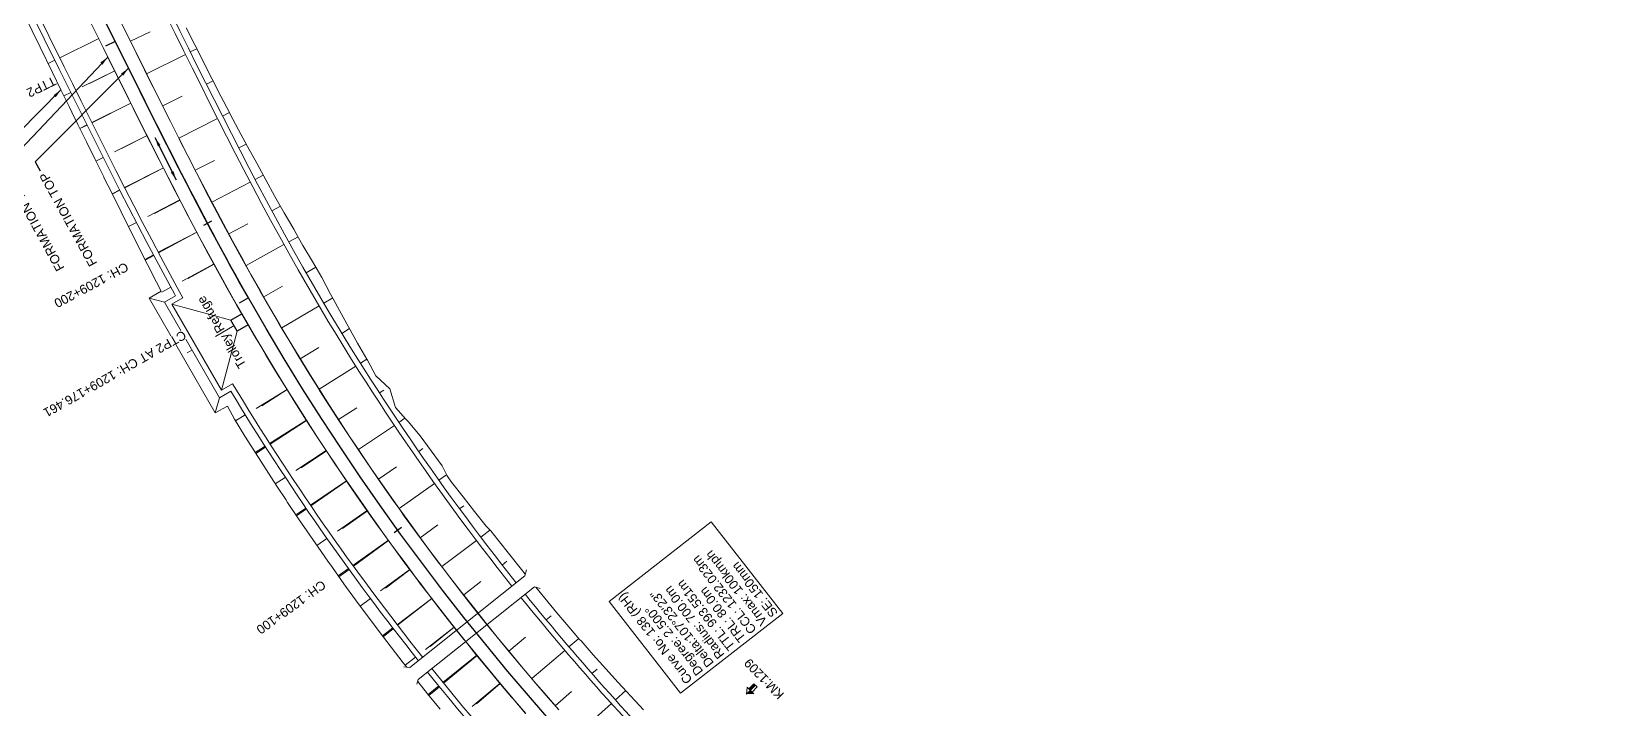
# Model space of a CAD drawing. Header units: metres. Extents: x 628619 to 633107, y 3388321 to 3391067.
# Drawn here: x 629411.7 to 629845.2, y 3389862.8 to 3390050.3 of the extents above; entities that cross this region are included whole.
import ezdxf
from ezdxf.enums import TextEntityAlignment as Align

# ---------------------------------------------------------------- set-up
doc = ezdxf.new("R2010")
doc.units = ezdxf.units.M
doc.header["$MEASUREMENT"] = 0
doc.linetypes.add('CENTER2', pattern=[1.125, 0.75, -0.125, 0.125, -0.125])
for name, color, linetype, lineweight in [('C-ALIG-DG-SPIRAL', 1, 'CENTER2', 70), ('C-ALIG-LABL-DG', 1, 'Continuous', 25), ('C-ALIG-LABL-DG-MARK', 1, 'Continuous', 25), ('Km post', 1, 'Continuous', 13), ('Proposed Curve_Details', 10, 'Continuous', 0), ('PROPOSED DFCC TOE LINE', 239, 'Continuous', 0), ('PROPOSED DFCC TOE SLOPES', 239, 'Continuous', 0), ('PROPOSED DFCC TRACK', 1, 'Continuous', 0), ('PROPOSED FORMATION LINE - PLAN', 187, 'Continuous', 0)]:
    doc.layers.add(name, color=color, linetype=linetype, lineweight=lineweight)
doc.layers.add('Trolley Refuse', color=10, linetype='Continuous')
doc.styles.add('Arial', font='arial.ttf')
doc.styles.get("Standard").update_dxf_attribs({"font": 'arial.ttf'})
doc.styles.add('Style-Arial', font='arial.ttf')
doc.dimstyles.new('ISO-25', dxfattribs={"dimtxt": 2.5, "dimasz": 2.5, "dimexe": 1.25, "dimexo": 0.625, "dimtad": 1, "dimtxsty": 'Standard', "dimcen": 2.5, "dimadec": 0, "dimazin": 0, "dimtfac": 1, "dimtmove": 0, "dimatfit": 3, "dimfxl": 1, "dimarcsym": 0})

# ---------------------------------------------------------------- blocks, each defined once
blk = doc.blocks.new('Tick Hor')
blk.add_lwpolyline([(-0.5, 0), (0.5, 0)])
blk = doc.blocks.new('KM Post')
at = {"layer": 'Km post', "lineweight": 13}
h = blk.add_hatch(color=256, dxfattribs=at)
h.paths.add_polyline_path([(0, -8.9), (1.6, -8.9), (1.6, -3.8), (0, -3.8)])
h.paths.add_polyline_path([(0, -3.8), (0, 0), (-3.4, -3.8)])
for p, q in [((0, -8.9), (0, 0)), ((3.1, -3.8), (0, 0)), ((3.1, -3.8), (-3.4, -3.8))]:
    blk.add_line(p, q, dxfattribs=at)
blk.add_lwpolyline([(1.6, -3.8), (1.6, -8.9), (-1.6, -8.9), (-1.6, -3.8)], dxfattribs=at)

msp = doc.modelspace()

# ---------------------------------------------------------------- linework, layer by layer
at = {"layer": 'C-ALIG-DG-SPIRAL', "color": 1, "linetype": 'Continuous', "lineweight": 30, "flags": 128}
for points in [[(630534.5653, 3389789.6536, -0.47078903), (629471.8222, 3389976.5204), (629469.2046, 3389981.1673), (629466.6202, 3389985.8326), (629464.0667, 3389990.5149), (629461.5419, 3389995.2127), (629459.0435, 3389999.9246), (629456.5692, 3390004.6493), (629454.1165, 3390009.3852), (629451.6833, 3390014.1311), (629449.267, 3390018.8856), (629446.8653, 3390023.6476), (629444.4757, 3390028.4156), (629442.0959, 3390033.1886), (629439.7234, 3390037.9651), (629437.3558, 3390042.7441), (629434.9906, 3390047.5244), (629186.4174, 3390550.016)], [(630534.5699, 3389789.6485, -0.47078547), (629471.8222, 3389976.5204)]]:
    msp.add_lwpolyline(points, format="xyb", dxfattribs=at)
msp.add_lwpolyline([(629471.8222, 3389976.5204), (629470.5514, 3389978.7665), (629469.2885, 3389981.017), (629468.0335, 3389983.2719), (629466.786, 3389985.531), (629465.5457, 3389987.7941), (629464.3124, 3389990.0609), (629463.0859, 3389992.3315), (629461.8658, 3389994.6055), (629460.652, 3389996.8829), (629459.4442, 3389999.1634), (629458.242, 3390001.4469), (629457.0453, 3390003.7333), (629455.8538, 3390006.0224), (629454.6671, 3390008.3141), (629453.4851, 3390010.6081), (629452.3074, 3390012.9044), (629451.1339, 3390015.2027), (629449.9642, 3390017.5031), (629448.798, 3390019.8052), (629447.6351, 3390022.109), (629446.4753, 3390024.4143), (629445.3182, 3390026.721), (629444.1635, 3390029.0289), (629443.0111, 3390031.3379), (629441.8605, 3390033.6479), (629440.7117, 3390035.9587), (629439.5641, 3390038.2702), (629438.4177, 3390040.5822), (629437.2722, 3390042.8947), (629436.1271, 3390045.2074), (629434.9824, 3390047.5202)], dxfattribs=at)
at = {"layer": 'C-ALIG-LABL-DG-MARK', "color": 1, "linetype": 'Continuous', "lineweight": 25}
for p, q in [((629434.9824, 3390047.5202), (629432.2937, 3390046.1895)), ((629471.8222, 3389976.5204), (629469.2139, 3389975.0383))]:
    msp.add_line(p, q, dxfattribs=at)
at = {"layer": 'Proposed Curve_Details'}
msp.add_lwpolyline([(629619.6611, 3389889.1733), (629591.4193, 3389867.1182), (629571.6014, 3389892.4952), (629599.8432, 3389914.5503)], close=True, dxfattribs=at)
at = {"layer": 'PROPOSED DFCC TOE LINE', "lineweight": 0, "flags": 128}
for points in [[(629520.0379, 3389877.0045, -0.03223318), (629467.4456, 3389952.7266), (629464.3428, 3389950.9366), (629450.6013, 3389974.7572), (629453.7022, 3389976.5461), (629452.7739, 3389978.222), (629450.1722, 3389982.9926), (629447.6036, 3389987.772), (629445.0655, 3389992.5587), (629442.5557, 3389997.3511), (629440.0715, 3390002.1479), (629437.6106, 3390006.9476), (629435.1706, 3390011.7489), (629432.7489, 3390016.5505), (629430.3431, 3390021.351), (629427.9507, 3390026.1492), (629425.5692, 3390030.9438), (629423.198, 3390035.73), (629420.8292, 3390040.5175), (629285.1358, 3390314.8222)], [(629518.866, 3389876.0683, -0.03172122), (629466.9221, 3389950.6928), (629463.793, 3389948.8878), (629448.5524, 3389975.307), (629451.6758, 3389977.1087), (629451.4593, 3389977.4995), (629448.8531, 3389982.2785), (629446.2803, 3389987.0656), (629443.7385, 3389991.8594), (629441.2253, 3389996.6582), (629438.7381, 3390001.4608), (629436.2746, 3390006.2656), (629433.8323, 3390011.0714), (629431.4087, 3390015.8767), (629429.0014, 3390020.6803), (629426.6078, 3390025.4809), (629424.2254, 3390030.2772), (629421.8539, 3390035.0641), (629419.4848, 3390039.8523), (629289.3887, 3390302.8419)], [(629544.7272, 3389896.7277, -0.03867202), (629485.5738, 3389984.3008), (629482.9984, 3389988.8728), (629480.4666, 3389993.4432), (629477.9613, 3389998.0372), (629475.4803, 3390002.6534), (629473.0215, 3390007.2906), (629470.5827, 3390011.9474), (629468.1616, 3390016.6225), (629465.7559, 3390021.3145), (629463.3633, 3390026.0224), (629460.9816, 3390030.7447), (629458.6083, 3390035.4803), (629456.2411, 3390040.2279), (629453.8776, 3390044.9864), (629451.5135, 3390049.7582), (629449.1519, 3390054.5312), (629403.3151, 3390147.1905)], [(629545.8992, 3389897.6639, -0.03866952), (629486.8794, 3389985.0394), (629484.3079, 3389989.6043), (629481.7811, 3389994.1657), (629479.2804, 3389998.7513), (629476.8035, 3390003.3598), (629474.3485, 3390007.9899), (629471.9131, 3390012.6403), (629469.495, 3390017.3095), (629467.0919, 3390021.9965), (629464.7016, 3390026.6999), (629462.3218, 3390031.4185), (629459.95, 3390036.151), (629457.584, 3390040.8962), (629455.2213, 3390045.653), (629452.8576, 3390050.4241), (629450.4963, 3390055.1964), (629408.2164, 3390140.6654)], [(630340.4492, 3389689.4801, -0.29163), (629616.4571, 3389819.4965), (629618.7764, 3389821.9275), (629598.8795, 3389840.9107), (629596.6248, 3389838.5475, -0.02704754), (629547.2246, 3389893.6031, -0.02704754)], [(630341.9349, 3389691.716, -0.29190762), (629618.5964, 3389819.5659), (629620.8972, 3389821.9774), (629598.8297, 3389843.0315), (629596.6008, 3389840.6953, -0.02648302), (629548.3966, 3389894.5394, -0.02648302)], [(629828.9652, 3389650.5695, -0.0258622), (629760.9537, 3389680.1209), (629759.3231, 3389676.9772), (629732.2484, 3389691.0204), (629733.9407, 3389694.2829, -0.09770512), (629521.3633, 3389872.9437)], [(629840.3728, 3389648.0011, -0.03042695), (629760.302, 3389682.1222), (629758.6822, 3389678.9993), (629734.2706, 3389691.6613), (629735.946, 3389694.8914, -0.09821902), (629522.5353, 3389873.8799)]]:
    msp.add_lwpolyline(points, format="xyb", dxfattribs=at)
for points in [[(629515.6058, 3389874.2762), (629514.6381, 3389875.5172), (629511.2908, 3389879.8426), (629507.9577, 3389884.1788), (629505.8372, 3389886.9857), (629504.6757, 3389888.5536), (629501.4471, 3389892.9678), (629498.2459, 3389897.4013), (629495.0595, 3389901.8449), (629493.7641, 3389903.6706), (629491.9074, 3389906.3127), (629488.7904, 3389910.8048), (629485.7129, 3389915.3238), (629482.6745, 3389919.8689), (629482.1408, 3389920.6668), (629479.6494, 3389924.4225), (629476.7079, 3389929.0307), (629473.7423, 3389933.6226), (629471.0175, 3389937.9902), (629470.85, 3389938.261), (629468.0041, 3389942.9276), (629465.9943, 3389946.5891), (629462.6601, 3389944.6657), (629444.3303, 3389976.4399), (629447.7098, 3389978.3894), (629446.344, 3389980.9219), (629443.8806, 3389985.7865), (629441.4266, 3389990.6429), (629440.8962, 3389991.701), (629439.002, 3389995.5023), (629436.6095, 3390000.3658), (629434.1805, 3390005.1986), (629431.8507, 3390009.8752), (629431.7735, 3390010.0309), (629429.383, 3390014.8601), (629427.0145, 3390019.689), (629424.6554, 3390024.5112), (629422.9602, 3390027.9645), (629422.2951, 3390029.3216), (629419.9533, 3390034.13), (629417.6299, 3390038.9364), (629414.2123, 3390045.9793), (629405.4392, 3390063.9527)], [(629454.6153, 3390051.2876), (629457.0111, 3390046.5391), (629457.6873, 3390045.2009), (629459.4074, 3390041.8019), (629461.8007, 3390037.0743), (629464.1931, 3390032.3575), (629466.6372, 3390027.678), (629466.7167, 3390027.5277), (629469.1106, 3390023.0251), (629471.5977, 3390018.3912), (629474.1002, 3390013.7774), (629476.0609, 3390010.1786), (629476.6103, 3390009.1799), (629479.1609, 3390004.6163), (629481.7462, 3390000.0844), (629484.3428, 3389995.5718), (629485.7028, 3389993.1632), (629486.9159, 3389991.0592), (629489.5299, 3389986.5824), (629492.1278, 3389982.1288), (629494.569, 3389977.5833), (629495.2884, 3389976.2589), (629497.0446, 3389973.0549), (629499.5345, 3389968.5316), (629502.0289, 3389964.0071), (629504.6085, 3389959.5315), (629504.7598, 3389959.2714), (629507.0775, 3389954.9815), (629510.9682, 3389951.3508), (629512.503, 3389946.1829), (629515.3568, 3389942.9673), (629516.0079, 3389942.3128), (629519.2971, 3389938.3087), (629522.364, 3389934.1584), (629525.4226, 3389930.005), (629526.7996, 3389927.2464), (629528.0306, 3389925.5297), (629531.2516, 3389921.4926), (629534.3764, 3389917.3884), (629537.5785, 3389913.3437), (629538.8819, 3389912.0231), (629540.9493, 3389909.4303), (629544.1096, 3389905.3592), (629547.3514, 3389901.3522), (629548.4141, 3389900.0459)], [(629551.3333, 3389896.4553), (629553.8512, 3389893.3544), (629557.1278, 3389889.3777), (629560.4571, 3389885.4452), (629563.4669, 3389881.9914), (629563.8428, 3389881.5612), (629567.2488, 3389877.6958), (629570.6832, 3389873.8563), (629574.1492, 3389870.0459), (629576.4343, 3389867.562), (629577.6318, 3389866.2515), (629581.1247, 3389862.4671)], [(629524.859, 3389862.6793), (629521.3997, 3389866.9169), (629518.663, 3389870.3661)]]:
    msp.add_lwpolyline(points, dxfattribs=at)
at = {"layer": 'PROPOSED DFCC TOE SLOPES', "flags": 128}
for points in [[(629430.3944, 3390048.358), (629419.5937, 3390043.0151)], [(629430.3947, 3390048.3575), (629419.5948, 3390043.0129)], [(629439.214, 3390047.5571), (629444.5925, 3390050.2194)], [(629443.6501, 3390038.6005), (629454.3981, 3390043.9385)], [(629455.7415, 3390044.6057), (629457.5374, 3390045.4976)], [(629418.2492, 3390042.35), (629416.414, 3390041.4422)], [(629418.2504, 3390042.3476), (629416.4153, 3390041.4394)], [(629434.83, 3390039.3949), (629425.8227, 3390034.9374)], [(629434.8322, 3390039.3906), (629427.8097, 3390035.904)], [(629460.1757, 3390035.7007), (629462.0274, 3390036.6274)], [(629422.6858, 3390033.385), (629420.7763, 3390032.4401)], [(629448.1029, 3390029.6594), (629453.4697, 3390032.345)], [(629439.2791, 3390030.4338), (629428.4862, 3390025.0752)], [(629439.2842, 3390030.4236), (629428.5076, 3390025.0322)], [(629464.6302, 3390026.8415), (629466.5628, 3390027.8204)], [(629427.1426, 3390024.4081), (629425.182, 3390023.4347)], [(629427.1661, 3390024.3611), (629425.208, 3390023.3815)], [(629452.5868, 3390020.7417), (629463.292, 3390026.1638)], [(629443.7584, 3390021.4803), (629434.7703, 3390016.9838)], [(629443.7666, 3390021.4641), (629436.7092, 3390017.8905)], [(629469.1228, 3390018.0353), (629471.2116, 3390019.1106)], [(629431.6402, 3390015.4178), (629429.6097, 3390014.402)], [(629457.1199, 3390011.8563), (629462.4557, 3390014.6031)], [(629448.284, 3390012.5426), (629437.5337, 3390007.0991)], [(629448.2957, 3390012.5197), (629437.5828, 3390007.0025)], [(629473.6663, 3390009.2926), (629475.9031, 3390010.4683)], [(629436.1955, 3390006.4214), (629434.0999, 3390005.3603)], [(629436.2492, 3390006.3157), (629434.16, 3390005.2398)], [(629461.7146, 3390003.0108), (629472.3385, 3390008.5947)], [(629452.8743, 3390003.6295), (629443.9395, 3389999.028)], [(629452.8889, 3390003.6012), (629445.7896, 3389999.8686)], [(629478.278, 3390000.6163), (629480.699, 3390001.9201)], [(629440.8279, 3389997.4255), (629438.6162, 3389996.2865)], [(629466.3919, 3389994.2154), (629471.6757, 3389997.0609)], [(629457.5427, 3389994.7502), (629446.877, 3389989.1424)], [(629457.5607, 3389994.7163), (629446.9528, 3389988.9994)], [(629482.9692, 3389992.021), (629485.5426, 3389993.4469)], [(629445.5493, 3389988.4443), (629443.1698, 3389987.1932)], [(629445.6323, 3389988.2878), (629443.2622, 3389987.0104)], [(629471.1573, 3389985.4759), (629481.6572, 3389991.294)], [(629462.3048, 3389985.9133), (629453.4577, 3389981.1454)], [(629462.3263, 3389985.8738), (629455.1469, 3389981.8928)], [(629487.7537, 3389983.5056), (629490.4315, 3389985.0368)], [(629450.3766, 3389979.4849), (629447.8526, 3389978.1247)], [(629476.0382, 3389976.8066), (629481.2479, 3389979.7856)], [(629448.5524, 3389975.307), (629444.3303, 3389976.4399)], [(629466.992, 3389970.3591), (629450.6013, 3389974.7572)], [(629492.6563, 3389975.0707), (629495.1377, 3389976.5364)], [(629481.0327, 3389968.2052), (629491.3647, 3389974.3079)], [(629467.8665, 3389968.8432), (629462.6693, 3389965.8451)], [(629468.7409, 3389967.3274), (629464.3428, 3389950.9366)], [(629497.6761, 3389966.7114), (629499.8176, 3389968.0182)], [(629456.1727, 3389962.0974), (629454.834, 3389961.3251)], [(629486.1541, 3389959.6801), (629491.2769, 3389962.8062)], [(629491.3939, 3389951.2267), (629501.5467, 3389957.6235)], [(629502.8158, 3389958.4231), (629504.5995, 3389959.5469)], [(629463.793, 3389948.8878), (629462.6601, 3389944.6657)], [(629482.5254, 3389951.1723), (629473.9482, 3389945.9335)], [(629482.5537, 3389951.1271), (629475.4934, 3389946.6756)], [(629508.0731, 3389950.2094), (629509.2866, 3389950.9985)], [(629496.7572, 3389942.8512), (629501.7883, 3389946.1227)], [(629470.9596, 3389944.1081), (629468.2816, 3389942.4724)], [(629487.8869, 3389942.668), (629477.6934, 3389936.2411)], [(629487.9167, 3389942.6218), (629477.8185, 3389936.0459)], [(629502.2368, 3389934.5516), (629512.2012, 3389941.2366)], [(629513.4468, 3389942.0722), (629515.1419, 3389943.2095)], [(629476.4246, 3389935.441), (629473.6853, 3389933.7139)], [(629476.5615, 3389935.2274), (629473.8474, 3389933.4599)], [(629493.3736, 3389934.242), (629484.9518, 3389928.7578)], [(629493.403, 3389934.1973), (629486.4063, 3389929.4977)], [(629518.9383, 3389934.0096), (629520.1083, 3389934.8187)], [(629482.0169, 3389926.8466), (629479.2515, 3389925.0458)], [(629507.8388, 3389926.3332), (629512.7747, 3389929.7468)], [(629524.5428, 3389926.0285), (629526.6556, 3389927.5348)], [(629498.9789, 3389925.8963), (629488.9728, 3389919.1752)], [(629499.0089, 3389925.8521), (629489.0995, 3389918.9894)], [(629513.5511, 3389918.1918), (629523.3215, 3389925.1577)], [(629487.7275, 3389918.3388), (629484.9463, 3389916.4706)], [(629530.2614, 3389918.1276), (629531.4004, 3389918.9644)], [(629487.8663, 3389918.1354), (629485.1096, 3389916.2262)], [(629504.7023, 3389917.6313), (629496.4401, 3389911.9093)], [(629504.733, 3389917.5876), (629497.8283, 3389912.659)], [(629493.5588, 3389909.9139), (629490.7556, 3389907.9725)], [(629519.3859, 3389910.1374), (629524.2222, 3389913.6906)], [(629536.0927, 3389910.3084), (629538.6581, 3389912.2498)], [(629510.5428, 3389909.4486), (629500.7308, 3389902.4446)], [(629510.5741, 3389909.4054), (629500.8627, 3389902.2625)], [(629525.3282, 3389902.1618), (629534.8966, 3389909.4032)], [(629499.5099, 3389901.5731), (629496.6951, 3389899.5639)], [(629499.6544, 3389901.3737), (629496.8673, 3389899.3238)], [(629516.4991, 3389901.3498), (629508.4029, 3389895.395)], [(629516.531, 3389901.3071), (629509.716, 3389896.1435)], [(629542.0335, 3389902.5755), (629543.3605, 3389903.6102)], [(629531.3892, 3389894.2768), (629536.122, 3389897.9667)], [(629505.5794, 3389893.3182), (629502.7259, 3389891.2194)], [(629522.57, 3389893.3367), (629512.9619, 3389886.0568)], [(629522.6026, 3389893.2944), (629513.099, 3389885.8785)], [(629554.2444, 3389887.367), (629555.5947, 3389888.4833)], [(629511.7663, 3389885.1509), (629508.8873, 3389882.9695)], [(629511.9164, 3389884.9557), (629509.0687, 3389882.7335)], [(629528.7544, 3389885.4107), (629520.8308, 3389879.2277)], [(629528.7876, 3389885.3689), (629522.0765, 3389879.9767)], [(629543.8406, 3389878.7657), (629548.4659, 3389882.5896)], [(629560.5107, 3389879.896), (629563.2562, 3389882.2332)], [(629518.0692, 3389877.0727), (629515.182, 3389874.8198)], [(629535.0509, 3389877.5734), (629525.6562, 3389870.0249)], [(629535.0852, 3389877.5317), (629525.8001, 3389869.8485)], [(629550.2317, 3389871.1459), (629559.3685, 3389878.9237)], [(629566.8862, 3389872.5118), (629568.2878, 3389873.7395)], [(629524.4868, 3389869.0854), (629521.5535, 3389866.7286)], [(629524.6444, 3389868.8922), (629521.7455, 3389866.4934)], [(629541.4603, 3389869.8274), (629533.7173, 3389863.4203)], [(629541.4952, 3389869.7855), (629534.9133, 3389864.1762)], [(629556.7341, 3389863.6194), (629561.2485, 3389867.5736)], [(629573.3639, 3389865.2223), (629576.2188, 3389867.7963)], [(629563.3379, 3389856.183), (629572.2498, 3389864.2179)]]:
    msp.add_lwpolyline(points, dxfattribs=at)
at = {"layer": 'PROPOSED DFCC TRACK', "linetype": 'Continuous', "flags": 128}
for points in [[(629514.8247, 3389874.3695), (629516.4905, 3389874.1706), (629548.2762, 3389899.5629), (629548.756, 3389901.2431)], [(629518.4506, 3389869.6025), (629518.8134, 3389870.9066), (629550.9465, 3389896.5764), (629552.5814, 3389896.0645)]]:
    msp.add_lwpolyline(points, dxfattribs=at)
at = {"layer": 'PROPOSED FORMATION LINE - PLAN', "lineweight": 0, "flags": 128}
for points in [[(629548.5219, 3389861.4697), (629545.0409, 3389865.5182), (629544.6568, 3389865.9687), (629541.5907, 3389869.5929), (629538.1715, 3389873.6937), (629534.7835, 3389877.8204), (629531.8379, 3389881.4607), (629531.4269, 3389881.9726), (629528.1019, 3389886.1501), (629524.8087, 3389890.3528), (629521.5475, 3389894.5803), (629519.4667, 3389897.3126), (629518.3184, 3389898.8324), (629515.1217, 3389903.109), (629511.9575, 3389907.4096), (629508.8261, 3389911.7341), (629507.5535, 3389913.5114), (629505.7275, 3389916.0823), (629502.662, 3389920.4538), (629499.6298, 3389924.8485), (629496.631, 3389929.266), (629496.1079, 3389930.044), (629493.6658, 3389933.7062), (629490.7343, 3389938.1687), (629487.8368, 3389942.6534), (629485.1393, 3389946.8968), (629484.9734, 3389947.1598), (629482.1443, 3389951.6879), (629479.3496, 3389956.2374), (629476.5895, 3389960.8078), (629474.6565, 3389964.056), (629473.8641, 3389965.3991), (629471.1737, 3389970.011), (629468.5183, 3389974.6431), (629465.887, 3389979.3143), (629464.6681, 3389981.5052), (629463.29, 3389984.0024), (629460.7249, 3389988.706), (629458.1895, 3389993.4235), (629455.6816, 3389998.1534), (629455.1388, 3389999.1849), (629453.1987, 3390002.8943), (629450.7385, 3390007.6448), (629448.2986, 3390012.4037), (629445.9544, 3390017.0158), (629445.8766, 3390017.1695), (629443.47, 3390021.941), (629441.0766, 3390026.7168), (629438.6937, 3390031.4959), (629436.9886, 3390034.9273), (629436.319, 3390036.2768), (629433.9501, 3390041.0584), (629431.5845, 3390045.8395), (629428.1136, 3390052.856)], [(629548.5597, 3389861.5025), (629545.0789, 3389865.5506), (629544.6948, 3389866.0011), (629541.6289, 3389869.6251), (629538.21, 3389873.7256), (629534.8222, 3389877.8519), (629531.8768, 3389881.492), (629531.4659, 3389882.0039), (629528.1411, 3389886.1811), (629524.8482, 3389890.3835), (629521.5872, 3389894.6107), (629519.5066, 3389897.3428), (629518.3583, 3389898.8625), (629515.1619, 3389903.1387), (629511.9979, 3389907.4391), (629508.8667, 3389911.7633), (629507.5942, 3389913.5405), (629505.7683, 3389916.1111), (629502.7031, 3389920.4824), (629499.671, 3389924.8767), (629496.6724, 3389929.2939), (629496.1494, 3389930.0719), (629493.7074, 3389933.7338), (629490.7762, 3389938.196), (629487.8789, 3389942.6803), (629485.1816, 3389946.9234), (629485.0157, 3389947.1865), (629482.1868, 3389951.7143), (629479.3923, 3389956.2634), (629476.6324, 3389960.8335), (629474.6996, 3389964.0815), (629473.9072, 3389965.4245), (629471.217, 3389970.036), (629468.5618, 3389974.6678), (629465.9307, 3389979.3387), (629464.7118, 3389981.5295), (629463.3338, 3389984.0265), (629460.7689, 3389988.7298), (629458.2337, 3389993.447), (629455.7258, 3389998.1767), (629455.1831, 3389999.2082), (629453.243, 3390002.9174), (629450.7829, 3390007.6677), (629448.3431, 3390012.4264), (629445.999, 3390017.0384), (629445.9212, 3390017.1921), (629443.5147, 3390021.9634), (629441.1213, 3390026.7392), (629438.7385, 3390031.5181), (629437.0333, 3390034.9496), (629436.3638, 3390036.299), (629433.9949, 3390041.0806), (629431.6293, 3390045.8616), (629428.1584, 3390052.8782)], [(629557.7019, 3389862.435), (629554.2279, 3389866.4138), (629550.7843, 3389870.4188), (629550.4043, 3389870.8645), (629547.3711, 3389874.4498), (629543.9885, 3389878.5066), (629540.6369, 3389882.589), (629537.7229, 3389886.1903), (629537.3163, 3389886.6967), (629534.027, 3389890.8294), (629530.7691, 3389894.987), (629527.5429, 3389899.1692), (629525.4845, 3389901.8721), (629524.3484, 3389903.3757), (629521.186, 3389907.6063), (629518.0558, 3389911.8608), (629514.9579, 3389916.139), (629513.699, 3389917.8972), (629511.8926, 3389920.4405), (629508.86, 3389924.7651), (629505.8603, 3389929.1126), (629502.8937, 3389933.4828), (629502.3762, 3389934.2524), (629499.9603, 3389937.8753), (629497.0603, 3389942.29), (629494.1939, 3389946.7265), (629491.5252, 3389950.9244), (629491.3612, 3389951.1847), (629488.5624, 3389955.6642), (629485.7977, 3389960.1648), (629483.0672, 3389964.6862), (629481.155, 3389967.8996), (629480.3711, 3389969.2283), (629477.7095, 3389973.7907), (629475.0826, 3389978.3731), (629472.4786, 3389982.9958), (629471.2717, 3389985.1651), (629469.9067, 3389987.6386), (629467.3646, 3389992.2999), (629464.8502, 3389996.9784), (629462.3612, 3390001.6726), (629461.8223, 3390002.6968), (629459.8953, 3390006.3811), (629457.4502, 3390011.1026), (629455.0234, 3390015.8357), (629452.6902, 3390020.4262), (629452.6128, 3390020.5792), (629450.2158, 3390025.3317), (629447.8301, 3390030.0921), (629445.4533, 3390034.859), (629443.7514, 3390038.284), (629443.0829, 3390039.6313), (629440.7165, 3390044.4077), (629438.3518, 3390049.1871), (629434.8808, 3390056.2036)], [(629557.7394, 3389862.468), (629554.2657, 3389866.4465), (629550.8223, 3389870.4512), (629550.4424, 3389870.8969), (629547.4093, 3389874.482), (629544.0271, 3389878.5385), (629540.6757, 3389882.6206), (629537.7619, 3389886.2216), (629537.3553, 3389886.728), (629534.0662, 3389890.8604), (629530.8086, 3389895.0177), (629527.5826, 3389899.1995), (629525.5243, 3389901.9023), (629524.3884, 3389903.4058), (629521.2262, 3389907.6361), (629518.0962, 3389911.8903), (629514.9985, 3389916.1681), (629513.7397, 3389917.9262), (629511.9334, 3389920.4693), (629508.9011, 3389924.7937), (629505.9016, 3389929.1409), (629502.9351, 3389933.5107), (629502.4177, 3389934.2803), (629500.002, 3389937.9029), (629497.1022, 3389942.3173), (629494.236, 3389946.7535), (629491.5675, 3389950.9511), (629491.4035, 3389951.2113), (629488.6049, 3389955.6905), (629485.8404, 3389960.1908), (629483.1101, 3389964.7119), (629481.198, 3389967.925), (629480.4142, 3389969.2536), (629477.7528, 3389973.8157), (629475.1261, 3389978.3978), (629472.5223, 3389983.0202), (629471.3154, 3389985.1894), (629469.9505, 3389987.6627), (629467.4086, 3389992.3237), (629464.8943, 3389997.002), (629462.4055, 3390001.6959), (629461.8666, 3390002.7201), (629459.9397, 3390006.4042), (629457.4946, 3390011.1255), (629455.068, 3390015.8585), (629452.7348, 3390020.4487), (629452.6574, 3390020.6018), (629450.2605, 3390025.3542), (629447.8748, 3390030.1145), (629445.498, 3390034.8813), (629443.7962, 3390038.3062), (629443.1277, 3390039.6535), (629440.7613, 3390044.4299), (629438.3966, 3390049.2093), (629434.9256, 3390056.2258)]]:
    msp.add_lwpolyline(points, dxfattribs=at)
at = {"layer": 'Trolley Refuse'}
msp.add_lwpolyline([(629470.0237, 3389972.108), (629471.7726, 3389969.0763), (629468.7409, 3389967.3274), (629466.992, 3389970.3591)], close=True, dxfattribs=at)

# ---------------------------------------------------------------- block references
at = {"layer": 'C-ALIG-LABL-DG', "color": 1, "linetype": 'Continuous', "lineweight": 25}
for name, p, xscale, yscale, zscale, rotation in [('Tick Hor', (629460.5051, 3389997.1595), 2.5, 2.5, 2.5, 207.9630486659108), ('Tick Hor', (629513.1489, 3389912.2353), 2.5, 2.5, 2.5, 215.8647555335674), ('KM Post', (629609.6594, 3389866.813), 0.3933041122191772, 0.3933041122191772, 0.3933041122191772, 134.7135104116938)]:
    msp.add_blockref(name, p, dxfattribs=dict(at, xscale=xscale, yscale=yscale, zscale=zscale, rotation=rotation))

# ---------------------------------------------------------------- texts
at = {"layer": 'C-ALIG-LABL-DG', "color": 1, "style": 'Arial'}
msp.add_text('TTP2 AT CH: 1209+256.461', height=2.5, rotation=206.332244, dxfattribs=at).set_placement((629417.8029, 3390037.9526))
at = {"layer": 'C-ALIG-LABL-DG', "color": 1, "linetype": 'Continuous', "lineweight": 25, "insert": (629620.2665, 3389866.9014), "char_height": 2.5, "attachment_point": 7, "rotation": 134.049786, "style": 'Arial'}
msp.add_mtext('KM:1209', dxfattribs=at)
at = {"layer": 'Proposed Curve_Details', "color": 1, "lineweight": 0, "insert": (629618.4942, 3389889.346), "char_height": 2.5, "attachment_point": 7, "rotation": 127.987641, "line_spacing_factor": 0.9, "style": 'Style-Arial'}
msp.add_mtext('Curve No: 138 (RH)\\PDegree: 2.500%%D\\PDelta:107%%D23\'23"\\PRadius: 700.0m\\PTTL: 993.551m\\PTRL: 80.0m\\PCCL: 1232.023m\\PVmax: 100kmph\\PSE: 150mm', dxfattribs=at)
at = {"layer": 'PROPOSED DFCC TRACK', "color": 10, "linetype": 'Continuous', "lineweight": -3, "ltscale": 5}
msp.add_text('FORMATION TOP', height=2.5, rotation=118.79882, dxfattribs=at).set_placement((629416.061, 3390011.6124, 306.8582), align=Align.RIGHT)
at = {"layer": 'PROPOSED FORMATION LINE - PLAN', "lineweight": 0}
msp.add_text('FORMATION TOP', height=2.5, rotation=118.79882, dxfattribs=at).set_placement((629406.9788, 3390010.3015, 306.8582), align=Align.RIGHT)
at = {"layer": 'Trolley Refuse'}
msp.add_text('Trolley Refuge', height=2.5, rotation=121.367279, dxfattribs=at).set_placement((629471.3399, 3389957.9743))

# ---------------------------------------------------------------- leaders
at = {"layer": 'PROPOSED DFCC TOE LINE', "lineweight": 0}
msp.add_leader([(629419.9533, 3390034.13), (629399.2624, 3390013.2211), (629401.6377, 3390008.8949)], dimstyle='ISO-25', override={"dimtxt": 3, "dimasz": 2.5, "dimgap": 0.625, "dimtad": 0, "dimdec": 3, "dimzin": 2, "dimtdec": 3}, dxfattribs=at)
at = {"layer": 'PROPOSED DFCC TRACK', "color": 10, "linetype": 'Continuous', "lineweight": -3, "ltscale": 5}
msp.add_leader([(629438.651, 3390040.1219), (629412.7973, 3390014.1733), (629414.1492, 3390011.6883)], dimstyle='ISO-25', override={"dimtxt": 3, "dimtad": 0, "dimdec": 3, "dimzin": 2, "dimtdec": 3}, dxfattribs=at)
at = {"layer": 'PROPOSED DFCC TRACK', "linetype": 'Continuous', "lineweight": 0}
for points in [[(629446.0101, 3390020.8681), (629451.8273, 3390009.1841)], [(629451.8273, 3390009.1841), (629446.0101, 3390020.8681)]]:
    msp.add_leader(points, dimstyle='ISO-25', override={"dimtxt": 3, "dimasz": 2.5, "dimtad": 0, "dimdec": 3, "dimzin": 2, "dimtdec": 3}, dxfattribs=at)
at = {"layer": 'PROPOSED FORMATION LINE - PLAN', "lineweight": 0}
msp.add_leader([(629432.8742, 3390043.2101), (629404.0251, 3390012.6258), (629405.377, 3390010.1408)], dimstyle='ISO-25', override={"dimtxt": 3, "dimasz": 2.5, "dimgap": 0.625, "dimtad": 0, "dimdec": 3, "dimzin": 2, "dimtdec": 3}, dxfattribs=at)

# ---------------------------------------------------------------- next in the draw order: texts
at = {"layer": 'C-ALIG-LABL-DG', "color": 1, "linetype": 'Continuous', "lineweight": 25, "char_height": 2.5, "style": 'Arial', "bg_fill": 3, "box_fill_scale": 1.04, "bg_fill_color": 256, "bg_fill_true_color": 13158600, "bg_fill_transparency": 0}
for s, insert, width, attachment_point, rotation in [('CH: 1209+200', (629438.3356, 3389985.39), 22.502814, 4, 207.963049), ('CTP2 AT CH: 1209+176.461', (629415.3956, 3389944.4573), 44.373516, 6, 209.606398), ('CH: 1209+100', (629492.8078, 3389897.5299), 22.502814, 4, 215.864756)]:
    msp.add_mtext(s, dxfattribs=dict(at, insert=insert, width=width, attachment_point=attachment_point, rotation=rotation))

doc.saveas('drawing.dxf')
